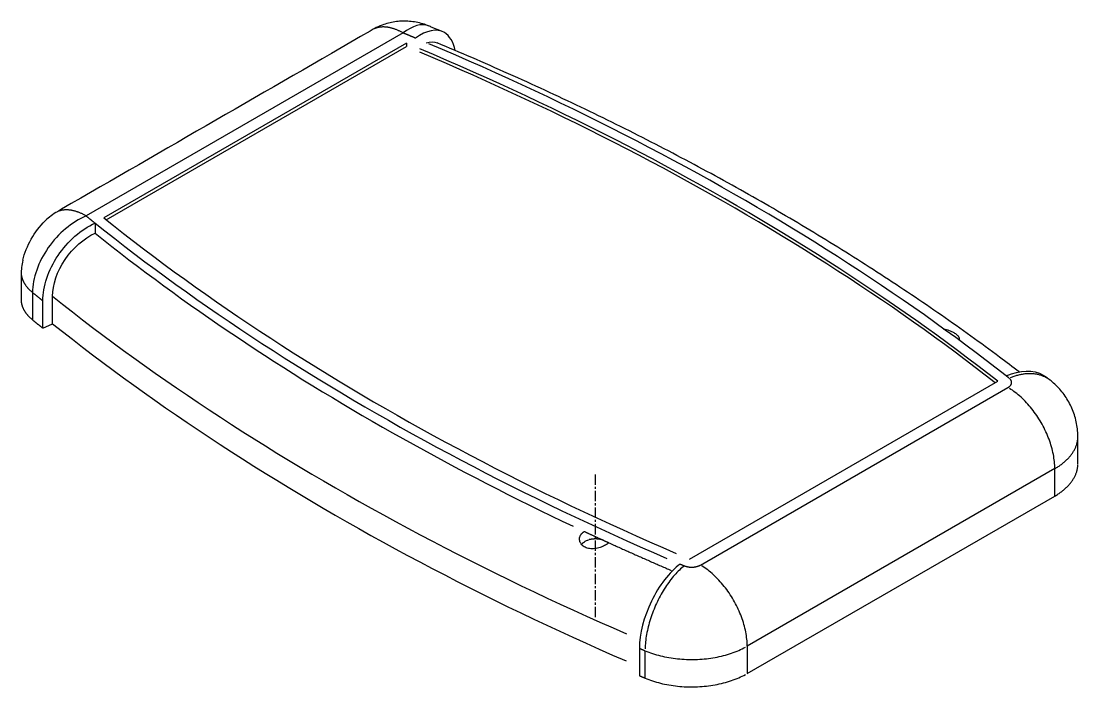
# Model space of a CAD drawing. Extents: x 129 to 859, y 362 to 693.
# Drawn here: x 731.8 to 859.4, y 446.6 to 527 of the extents above; entities that cross this region are included whole.
import ezdxf

# ---------------------------------------------------------------- set-up
doc = ezdxf.new("R2010")
doc.units = 0
doc.header["$MEASUREMENT"] = 0
doc.linetypes.add('CENTER', pattern=[2, 1.25, -0.25, 0.25, -0.25])
doc.layers.add('1', color=7, linetype='Continuous')
doc.layers.add('11', color=7, linetype='Continuous')

msp = doc.modelspace()

# ---------------------------------------------------------------- linework, layer by layer
at = {"layer": '1', "color": 43, "linetype": 'CENTER'}
msp.add_line((801.175, 454.988), (801.175, 472.226), dxfattribs=at)
at = {"layer": '11', "color": 252, "linetype": 'Continuous'}
for p, q in [((777.954, 525.545), (739.684, 503.45)), ((778.361, 524.31), (741.823, 503.215)), ((742.12, 502.978), (778.361, 523.902)), ((778.361, 524.31), (778.361, 523.902)), ((740.762, 502.584), (740.762, 501.359)), ((731.846, 495.82), (731.846, 493.085)), ((733.223, 494.195), (733.223, 490.888)), ((734.454, 489.899), (734.454, 493.206)), ((735.637, 490.432), (735.637, 493.739)), ((734.454, 489.899), (735.637, 490.432)), ((812.554, 461.994), (849.759, 483.474)), ((813.859, 461.278), (850.999, 482.72)), ((859.438, 473.494), (859.438, 476.801)), ((856.656, 472.922), (819.516, 451.48)), ((856.656, 469.616), (856.656, 472.922)), ((819.516, 448.173), (856.656, 469.616)), ((806.5, 451.224), (806.5, 447.917)), ((807.176, 447.63), (807.176, 450.937)), ((819.516, 451.48), (819.516, 448.173))]:
    msp.add_line(p, q, dxfattribs=at)
for points in [[(777.954, 525.545, 0), (777.878, 525.588, 0), (777.802, 525.63, 0), (777.727, 525.67, 0), (777.651, 525.71, 0), (777.576, 525.748, 0), (777.5, 525.784, 0), (777.425, 525.82, 0), (777.35, 525.854, 0), (777.275, 525.887, 0), (777.2, 525.918, 0), (777.125, 525.948, 0), (777.05, 525.977, 0), (776.976, 526.005, 0), (776.902, 526.031, 0), (776.827, 526.056, 0), (776.754, 526.079, 0), (776.68, 526.101, 0), (776.607, 526.122, 0), (776.534, 526.141, 0), (776.461, 526.159, 0), (776.388, 526.176, 0), (776.316, 526.191, 0), (776.245, 526.205, 0), (776.173, 526.218, 0), (776.102, 526.229, 0), (776.031, 526.238, 0), (775.961, 526.247, 0), (775.891, 526.254, 0), (775.822, 526.259, 0), (775.753, 526.264, 0), (775.684, 526.266, 0), (775.616, 526.268, 0), (775.548, 526.268, 0), (775.481, 526.266, 0), (775.414, 526.264, 0), (775.348, 526.259, 0), (775.282, 526.254, 0), (775.217, 526.247, 0), (775.153, 526.238, 0), (775.089, 526.229, 0), (775.025, 526.218, 0), (774.963, 526.205, 0), (774.901, 526.191, 0), (774.839, 526.176, 0), (774.778, 526.159, 0), (774.718, 526.141, 0), (774.658, 526.122, 0), (774.599, 526.101, 0), (774.541, 526.079, 0)], [(779.455, 524.923, 0), (779.425, 524.935, 0), (779.395, 524.948, 0), (779.365, 524.96, 0), (779.335, 524.973, 0), (779.305, 524.985, 0), (779.275, 524.998, 0), (779.245, 525.01, 0), (779.215, 525.023, 0), (779.185, 525.035, 0), (779.155, 525.048, 0), (779.125, 525.06, 0), (779.095, 525.072, 0), (779.065, 525.085, 0), (779.035, 525.097, 0), (779.005, 525.11, 0), (778.975, 525.122, 0), (778.945, 525.135, 0), (778.915, 525.147, 0), (778.885, 525.16, 0), (778.855, 525.172, 0), (778.825, 525.185, 0), (778.795, 525.197, 0), (778.765, 525.21, 0), (778.735, 525.222, 0), (778.705, 525.234, 0), (778.675, 525.247, 0), (778.645, 525.259, 0), (778.615, 525.272, 0), (778.585, 525.284, 0), (778.555, 525.297, 0), (778.525, 525.309, 0), (778.495, 525.322, 0), (778.465, 525.334, 0), (778.435, 525.346, 0), (778.405, 525.359, 0), (778.375, 525.371, 0), (778.345, 525.384, 0), (778.315, 525.396, 0), (778.285, 525.409, 0), (778.254, 525.421, 0), (778.224, 525.433, 0), (778.194, 525.446, 0), (778.164, 525.458, 0), (778.134, 525.471, 0), (778.104, 525.483, 0), (778.074, 525.495, 0), (778.044, 525.508, 0), (778.014, 525.52, 0), (777.984, 525.533, 0)], [(849.458, 483.301, 0), (848.261, 484.232, 0), (847.054, 485.158, 0), (845.836, 486.08, 0), (844.609, 486.998, 0), (843.372, 487.911, 0), (842.125, 488.82, 0), (840.869, 489.724, 0), (839.602, 490.624, 0), (838.327, 491.519, 0), (837.041, 492.41, 0), (835.746, 493.296, 0), (834.441, 494.177, 0), (833.127, 495.054, 0), (831.804, 495.926, 0), (830.471, 496.793, 0), (829.129, 497.656, 0), (827.778, 498.513, 0), (826.418, 499.366, 0), (825.048, 500.214, 0), (823.669, 501.057, 0), (822.282, 501.895, 0), (820.885, 502.728, 0), (819.48, 503.556, 0), (818.065, 504.379, 0), (816.642, 505.196, 0), (815.21, 506.009, 0), (813.769, 506.817, 0), (812.32, 507.619, 0), (810.862, 508.416, 0), (809.395, 509.208, 0), (807.92, 509.995, 0), (806.437, 510.776, 0), (804.945, 511.552, 0), (803.445, 512.323, 0), (801.936, 513.088, 0), (800.42, 513.848, 0), (798.895, 514.603, 0), (797.362, 515.352, 0), (795.822, 516.095, 0), (794.273, 516.833, 0), (792.716, 517.566, 0), (791.152, 518.292, 0), (789.58, 519.014, 0), (788, 519.729, 0), (786.412, 520.439, 0), (784.817, 521.143, 0), (783.214, 521.842, 0), (781.604, 522.534, 0), (779.986, 523.221, 0)], [(849.759, 483.474, 0), (848.558, 484.41, 0), (847.347, 485.343, 0), (846.126, 486.27, 0), (844.895, 487.194, 0), (843.654, 488.112, 0), (842.403, 489.027, 0), (841.142, 489.937, 0), (839.871, 490.842, 0), (838.591, 491.743, 0), (837.301, 492.639, 0), (836.001, 493.53, 0), (834.692, 494.417, 0), (833.373, 495.299, 0), (832.045, 496.176, 0), (830.707, 497.049, 0), (829.36, 497.916, 0), (828.004, 498.779, 0), (826.638, 499.637, 0), (825.263, 500.49, 0), (823.879, 501.338, 0), (822.485, 502.181, 0), (821.083, 503.019, 0), (819.671, 503.851, 0), (818.251, 504.679, 0), (816.822, 505.502, 0), (815.383, 506.319, 0), (813.937, 507.132, 0), (812.481, 507.939, 0), (811.016, 508.74, 0), (809.543, 509.537, 0), (808.062, 510.328, 0), (806.572, 511.114, 0), (805.073, 511.894, 0), (803.566, 512.669, 0), (802.051, 513.439, 0), (800.527, 514.203, 0), (798.995, 514.962, 0), (797.455, 515.715, 0), (795.907, 516.462, 0), (794.351, 517.204, 0), (792.787, 517.941, 0), (791.215, 518.671, 0), (789.635, 519.396, 0), (788.047, 520.116, 0), (786.452, 520.829, 0), (784.849, 521.537, 0), (783.238, 522.239, 0), (781.62, 522.936, 0), (779.994, 523.626, 0)], [(850.792, 484.124, 0), (849.591, 485.059, 0), (848.38, 485.99, 0), (847.158, 486.916, 0), (845.927, 487.838, 0), (844.686, 488.755, 0), (843.435, 489.668, 0), (842.175, 490.577, 0), (840.904, 491.481, 0), (839.624, 492.38, 0), (838.335, 493.275, 0), (837.035, 494.165, 0), (835.726, 495.051, 0), (834.408, 495.932, 0), (833.08, 496.808, 0), (831.743, 497.679, 0), (830.397, 498.546, 0), (829.041, 499.407, 0), (827.676, 500.264, 0), (826.302, 501.116, 0), (824.919, 501.963, 0), (823.526, 502.805, 0), (822.125, 503.642, 0), (820.715, 504.474, 0), (819.296, 505.301, 0), (817.867, 506.123, 0), (816.431, 506.939, 0), (814.985, 507.751, 0), (813.531, 508.557, 0), (812.068, 509.358, 0), (810.596, 510.154, 0), (809.116, 510.945, 0), (807.628, 511.73, 0), (806.131, 512.51, 0), (804.626, 513.284, 0), (803.112, 514.054, 0), (801.59, 514.817, 0), (800.06, 515.576, 0), (798.522, 516.328, 0), (796.976, 517.076, 0), (795.422, 517.817, 0), (793.86, 518.553, 0), (792.29, 519.284, 0), (790.713, 520.009, 0), (789.127, 520.728, 0), (787.534, 521.441, 0), (785.933, 522.149, 0), (784.325, 522.851, 0), (782.709, 523.548, 0), (781.086, 524.238, 0)], [(739.684, 503.45, 0), (739.609, 503.493, 0), (739.533, 503.535, 0), (739.457, 503.576, 0), (739.382, 503.615, 0), (739.306, 503.653, 0), (739.231, 503.69, 0), (739.156, 503.725, 0), (739.08, 503.759, 0), (739.005, 503.792, 0), (738.93, 503.823, 0), (738.855, 503.854, 0), (738.781, 503.882, 0), (738.706, 503.91, 0), (738.632, 503.936, 0), (738.558, 503.961, 0), (738.484, 503.984, 0), (738.411, 504.006, 0), (738.337, 504.027, 0), (738.264, 504.046, 0), (738.192, 504.064, 0), (738.119, 504.081, 0), (738.047, 504.096, 0), (737.975, 504.11, 0), (737.904, 504.123, 0), (737.833, 504.134, 0), (737.762, 504.144, 0), (737.692, 504.152, 0), (737.622, 504.159, 0), (737.552, 504.165, 0), (737.483, 504.169, 0), (737.415, 504.171, 0), (737.346, 504.173, 0), (737.279, 504.173, 0), (737.212, 504.171, 0), (737.145, 504.169, 0), (737.079, 504.164, 0), (737.013, 504.159, 0), (736.948, 504.152, 0), (736.883, 504.144, 0), (736.819, 504.134, 0), (736.756, 504.123, 0), (736.693, 504.11, 0), (736.631, 504.096, 0), (736.57, 504.081, 0), (736.509, 504.064, 0), (736.448, 504.046, 0), (736.389, 504.027, 0), (736.33, 504.006, 0), (736.272, 503.984, 0)], [(739.684, 503.45, 0), (739.706, 503.433, 0), (739.727, 503.415, 0), (739.749, 503.398, 0), (739.77, 503.381, 0), (739.792, 503.363, 0), (739.813, 503.346, 0), (739.835, 503.329, 0), (739.856, 503.311, 0), (739.878, 503.294, 0), (739.899, 503.277, 0), (739.921, 503.259, 0), (739.942, 503.242, 0), (739.964, 503.225, 0), (739.985, 503.207, 0), (740.007, 503.19, 0), (740.028, 503.173, 0), (740.05, 503.155, 0), (740.071, 503.138, 0), (740.093, 503.12, 0), (740.115, 503.103, 0), (740.136, 503.086, 0), (740.158, 503.068, 0), (740.179, 503.051, 0), (740.201, 503.034, 0), (740.222, 503.016, 0), (740.244, 502.999, 0), (740.265, 502.982, 0), (740.287, 502.964, 0), (740.309, 502.947, 0), (740.33, 502.93, 0), (740.352, 502.912, 0), (740.373, 502.895, 0), (740.395, 502.878, 0), (740.416, 502.861, 0), (740.438, 502.843, 0), (740.46, 502.826, 0), (740.481, 502.809, 0), (740.503, 502.791, 0), (740.524, 502.774, 0), (740.546, 502.757, 0), (740.568, 502.739, 0), (740.589, 502.722, 0), (740.611, 502.705, 0), (740.633, 502.687, 0), (740.654, 502.67, 0), (740.676, 502.653, 0), (740.697, 502.635, 0), (740.719, 502.618, 0), (740.741, 502.601, 0)], [(741.823, 503.215, 0), (743.008, 502.272, 0), (744.204, 501.334, 0), (745.41, 500.399, 0), (746.626, 499.469, 0), (747.852, 498.544, 0), (749.088, 497.623, 0), (750.334, 496.706, 0), (751.59, 495.794, 0), (752.855, 494.886, 0), (754.131, 493.983, 0), (755.416, 493.085, 0), (756.711, 492.191, 0), (758.015, 491.302, 0), (759.329, 490.417, 0), (760.653, 489.538, 0), (761.986, 488.663, 0), (763.328, 487.793, 0), (764.68, 486.928, 0), (766.041, 486.067, 0), (767.411, 485.212, 0), (768.791, 484.362, 0), (770.18, 483.516, 0), (771.578, 482.676, 0), (772.984, 481.84, 0), (774.4, 481.01, 0), (775.825, 480.185, 0), (777.259, 479.365, 0), (778.701, 478.55, 0), (780.153, 477.74, 0), (781.613, 476.936, 0), (783.081, 476.136, 0), (784.559, 475.342, 0), (786.044, 474.554, 0), (787.539, 473.771, 0), (789.042, 472.993, 0), (790.553, 472.221, 0), (792.072, 471.454, 0), (793.6, 470.692, 0), (795.136, 469.936, 0), (796.68, 469.186, 0), (798.232, 468.441, 0), (799.792, 467.702, 0), (801.36, 466.969, 0), (802.936, 466.241, 0), (804.52, 465.518, 0), (806.111, 464.802, 0), (807.71, 464.091, 0), (809.317, 463.386, 0), (810.932, 462.687, 0)], [(740.762, 502.584, 0), (741.948, 501.642, 0), (743.144, 500.705, 0), (744.35, 499.772, 0), (745.566, 498.843, 0), (746.792, 497.919, 0), (748.028, 496.999, 0), (749.274, 496.084, 0), (750.529, 495.173, 0), (751.794, 494.267, 0), (753.069, 493.365, 0), (754.354, 492.468, 0), (755.648, 491.575, 0), (756.952, 490.687, 0), (758.265, 489.804, 0), (759.588, 488.925, 0), (760.92, 488.051, 0), (762.262, 487.182, 0), (763.613, 486.318, 0), (764.973, 485.459, 0), (766.342, 484.604, 0), (767.721, 483.754, 0), (769.108, 482.91, 0), (770.505, 482.07, 0), (771.91, 481.236, 0), (773.325, 480.406, 0), (774.748, 479.582, 0), (776.181, 478.762, 0), (777.622, 477.948, 0), (779.071, 477.139, 0), (780.53, 476.335, 0), (781.997, 475.536, 0), (783.472, 474.743, 0), (784.956, 473.955, 0), (786.449, 473.172, 0), (787.95, 472.395, 0), (789.459, 471.623, 0), (790.976, 470.856, 0), (792.502, 470.095, 0), (794.036, 469.339, 0), (795.577, 468.589, 0), (797.127, 467.845, 0), (798.685, 467.106, 0), (800.251, 466.372, 0), (801.825, 465.644, 0), (803.406, 464.922, 0), (804.995, 464.206, 0), (806.592, 463.495, 0), (808.196, 462.79, 0), (809.808, 462.09, 0)], [(740.762, 501.359, 0), (741.775, 500.554, 0), (742.796, 499.752, 0), (743.823, 498.953, 0), (744.858, 498.158, 0), (745.901, 497.365, 0), (746.95, 496.576, 0), (748.007, 495.79, 0), (749.071, 495.007, 0), (750.142, 494.228, 0), (751.221, 493.452, 0), (752.306, 492.679, 0), (753.399, 491.909, 0), (754.498, 491.143, 0), (755.605, 490.38, 0), (756.718, 489.621, 0), (757.839, 488.865, 0), (758.966, 488.112, 0), (760.101, 487.363, 0), (761.242, 486.617, 0), (762.39, 485.875, 0), (763.545, 485.137, 0), (764.706, 484.401, 0), (765.874, 483.67, 0), (767.049, 482.942, 0), (768.231, 482.218, 0), (769.419, 481.497, 0), (770.614, 480.78, 0), (771.816, 480.067, 0), (773.024, 479.357, 0), (774.238, 478.651, 0), (775.459, 477.949, 0), (776.687, 477.25, 0), (777.92, 476.556, 0), (779.161, 475.865, 0), (780.407, 475.177, 0), (781.66, 474.494, 0), (782.919, 473.815, 0), (784.184, 473.139, 0), (785.456, 472.467, 0), (786.733, 471.799, 0), (788.017, 471.135, 0), (789.307, 470.476, 0), (790.602, 469.819, 0), (791.904, 469.167, 0), (793.212, 468.519, 0), (794.526, 467.875, 0), (795.845, 467.235, 0), (797.171, 466.599, 0), (798.502, 465.967, 0)], [(731.845, 496.406, 0), (731.851, 496.359, 0), (731.858, 496.311, 0), (731.866, 496.264, 0), (731.875, 496.217, 0), (731.885, 496.169, 0), (731.896, 496.122, 0), (731.907, 496.075, 0), (731.92, 496.028, 0), (731.933, 495.981, 0), (731.948, 495.934, 0), (731.963, 495.887, 0), (731.979, 495.841, 0), (731.996, 495.794, 0), (732.014, 495.748, 0), (732.033, 495.701, 0), (732.052, 495.655, 0), (732.073, 495.609, 0), (732.094, 495.563, 0), (732.117, 495.517, 0), (732.14, 495.472, 0), (732.164, 495.426, 0), (732.189, 495.381, 0), (732.215, 495.335, 0), (732.241, 495.29, 0), (732.269, 495.245, 0), (732.297, 495.201, 0), (732.326, 495.156, 0), (732.356, 495.112, 0), (732.387, 495.068, 0), (732.419, 495.024, 0), (732.451, 494.98, 0), (732.485, 494.936, 0), (732.519, 494.893, 0), (732.554, 494.85, 0), (732.59, 494.807, 0), (732.627, 494.765, 0), (732.664, 494.722, 0), (732.702, 494.68, 0), (732.741, 494.638, 0), (732.781, 494.596, 0), (732.822, 494.555, 0), (732.863, 494.514, 0), (732.906, 494.473, 0), (732.949, 494.432, 0), (732.993, 494.392, 0), (733.037, 494.352, 0), (733.082, 494.312, 0), (733.128, 494.273, 0), (733.175, 494.233, 0)], [(733.223, 494.195, 0), (733.247, 494.175, 0), (733.272, 494.155, 0), (733.296, 494.135, 0), (733.321, 494.115, 0), (733.345, 494.095, 0), (733.37, 494.076, 0), (733.395, 494.056, 0), (733.419, 494.036, 0), (733.444, 494.016, 0), (733.468, 493.996, 0), (733.493, 493.977, 0), (733.517, 493.957, 0), (733.542, 493.937, 0), (733.567, 493.917, 0), (733.591, 493.897, 0), (733.616, 493.878, 0), (733.64, 493.858, 0), (733.665, 493.838, 0), (733.69, 493.818, 0), (733.714, 493.798, 0), (733.739, 493.779, 0), (733.763, 493.759, 0), (733.788, 493.739, 0), (733.813, 493.719, 0), (733.837, 493.7, 0), (733.862, 493.68, 0), (733.887, 493.66, 0), (733.911, 493.64, 0), (733.936, 493.62, 0), (733.96, 493.601, 0), (733.985, 493.581, 0), (734.01, 493.561, 0), (734.034, 493.541, 0), (734.059, 493.522, 0), (734.084, 493.502, 0), (734.108, 493.482, 0), (734.133, 493.462, 0), (734.158, 493.443, 0), (734.182, 493.423, 0), (734.207, 493.403, 0), (734.232, 493.383, 0), (734.257, 493.364, 0), (734.281, 493.344, 0), (734.306, 493.324, 0), (734.331, 493.304, 0), (734.355, 493.285, 0), (734.38, 493.265, 0), (734.405, 493.245, 0), (734.43, 493.225, 0)], [(731.846, 493.085, 0), (731.853, 493.038, 0), (731.86, 492.991, 0), (731.869, 492.944, 0), (731.878, 492.897, 0), (731.888, 492.85, 0), (731.899, 492.803, 0), (731.911, 492.756, 0), (731.923, 492.709, 0), (731.937, 492.663, 0), (731.951, 492.616, 0), (731.967, 492.569, 0), (731.983, 492.523, 0), (732, 492.477, 0), (732.018, 492.431, 0), (732.037, 492.385, 0), (732.057, 492.339, 0), (732.077, 492.293, 0), (732.099, 492.247, 0), (732.121, 492.202, 0), (732.144, 492.156, 0), (732.168, 492.111, 0), (732.193, 492.066, 0), (732.219, 492.021, 0), (732.246, 491.976, 0), (732.273, 491.932, 0), (732.301, 491.887, 0), (732.33, 491.843, 0), (732.36, 491.799, 0), (732.391, 491.755, 0), (732.423, 491.712, 0), (732.455, 491.668, 0), (732.489, 491.625, 0), (732.523, 491.582, 0), (732.558, 491.539, 0), (732.593, 491.496, 0), (732.63, 491.454, 0), (732.667, 491.412, 0), (732.705, 491.37, 0), (732.744, 491.328, 0), (732.784, 491.287, 0), (732.824, 491.246, 0), (732.866, 491.205, 0), (732.908, 491.164, 0), (732.95, 491.124, 0), (732.994, 491.084, 0), (733.038, 491.044, 0), (733.083, 491.005, 0), (733.129, 490.965, 0), (733.176, 490.926, 0)], [(735.637, 493.739, 0), (736.83, 492.793, 0), (738.034, 491.852, 0), (739.247, 490.914, 0), (740.47, 489.981, 0), (741.703, 489.052, 0), (742.946, 488.128, 0), (744.198, 487.208, 0), (745.46, 486.292, 0), (746.732, 485.381, 0), (748.014, 484.474, 0), (749.305, 483.572, 0), (750.605, 482.674, 0), (751.915, 481.781, 0), (753.235, 480.893, 0), (754.564, 480.009, 0), (755.902, 479.13, 0), (757.25, 478.256, 0), (758.606, 477.387, 0), (759.972, 476.522, 0), (761.347, 475.662, 0), (762.731, 474.808, 0), (764.124, 473.957, 0), (765.526, 473.112, 0), (766.937, 472.272, 0), (768.357, 471.437, 0), (769.786, 470.607, 0), (771.223, 469.782, 0), (772.67, 468.962, 0), (774.124, 468.147, 0), (775.588, 467.337, 0), (777.06, 466.533, 0), (778.54, 465.734, 0), (780.029, 464.94, 0), (781.526, 464.151, 0), (783.032, 463.367, 0), (784.546, 462.589, 0), (786.068, 461.816, 0), (787.598, 461.049, 0), (789.136, 460.287, 0), (790.683, 459.53, 0), (792.237, 458.779, 0), (793.799, 458.033, 0), (795.369, 457.293, 0), (796.947, 456.559, 0), (798.533, 455.83, 0), (800.126, 455.106, 0), (801.727, 454.389, 0), (803.336, 453.677, 0), (804.952, 452.97, 0)], [(733.223, 490.888, 0), (733.247, 490.868, 0), (733.272, 490.848, 0), (733.296, 490.828, 0), (733.321, 490.808, 0), (733.345, 490.789, 0), (733.37, 490.769, 0), (733.395, 490.749, 0), (733.419, 490.729, 0), (733.444, 490.709, 0), (733.468, 490.69, 0), (733.493, 490.67, 0), (733.517, 490.65, 0), (733.542, 490.63, 0), (733.567, 490.61, 0), (733.591, 490.591, 0), (733.616, 490.571, 0), (733.64, 490.551, 0), (733.665, 490.531, 0), (733.69, 490.511, 0), (733.714, 490.492, 0), (733.739, 490.472, 0), (733.763, 490.452, 0), (733.788, 490.432, 0), (733.813, 490.413, 0), (733.837, 490.393, 0), (733.862, 490.373, 0), (733.887, 490.353, 0), (733.911, 490.333, 0), (733.936, 490.314, 0), (733.96, 490.294, 0), (733.985, 490.274, 0), (734.01, 490.254, 0), (734.034, 490.235, 0), (734.059, 490.215, 0), (734.084, 490.195, 0), (734.108, 490.175, 0), (734.133, 490.156, 0), (734.158, 490.136, 0), (734.182, 490.116, 0), (734.207, 490.096, 0), (734.232, 490.077, 0), (734.257, 490.057, 0), (734.281, 490.037, 0), (734.306, 490.017, 0), (734.331, 489.998, 0), (734.355, 489.978, 0), (734.38, 489.958, 0), (734.405, 489.938, 0), (734.43, 489.919, 0)], [(735.637, 490.432, 0), (736.829, 489.487, 0), (738.031, 488.547, 0), (739.243, 487.61, 0), (740.465, 486.678, 0), (741.697, 485.75, 0), (742.939, 484.826, 0), (744.19, 483.907, 0), (745.451, 482.992, 0), (746.721, 482.082, 0), (748.002, 481.176, 0), (749.291, 480.274, 0), (750.591, 479.378, 0), (751.899, 478.485, 0), (753.218, 477.598, 0), (754.545, 476.715, 0), (755.882, 475.837, 0), (757.228, 474.963, 0), (758.583, 474.095, 0), (759.948, 473.231, 0), (761.321, 472.372, 0), (762.704, 471.517, 0), (764.096, 470.668, 0), (765.496, 469.824, 0), (766.906, 468.984, 0), (768.324, 468.15, 0), (769.751, 467.32, 0), (771.187, 466.496, 0), (772.632, 465.677, 0), (774.085, 464.862, 0), (775.547, 464.053, 0), (777.017, 463.249, 0), (778.496, 462.451, 0), (779.983, 461.657, 0), (781.479, 460.869, 0), (782.983, 460.086, 0), (784.495, 459.308, 0), (786.015, 458.536, 0), (787.544, 457.769, 0), (789.08, 457.007, 0), (790.625, 456.251, 0), (792.177, 455.501, 0), (793.738, 454.756, 0), (795.306, 454.016, 0), (796.882, 453.282, 0), (798.466, 452.553, 0), (800.058, 451.83, 0), (801.657, 451.113, 0), (803.263, 450.401, 0), (804.878, 449.696, 0)], [(851.147, 483.845, 0), (851.14, 483.851, 0), (851.133, 483.856, 0), (851.126, 483.862, 0), (851.119, 483.868, 0), (851.112, 483.873, 0), (851.105, 483.879, 0), (851.098, 483.884, 0), (851.091, 483.89, 0), (851.084, 483.896, 0), (851.076, 483.901, 0), (851.069, 483.907, 0), (851.062, 483.912, 0), (851.055, 483.918, 0), (851.048, 483.923, 0), (851.041, 483.929, 0), (851.034, 483.935, 0), (851.027, 483.94, 0), (851.02, 483.946, 0), (851.013, 483.951, 0), (851.005, 483.957, 0), (850.998, 483.962, 0), (850.991, 483.968, 0), (850.984, 483.974, 0), (850.977, 483.979, 0), (850.97, 483.985, 0), (850.963, 483.99, 0), (850.956, 483.996, 0), (850.949, 484.001, 0), (850.941, 484.007, 0), (850.934, 484.013, 0), (850.927, 484.018, 0), (850.92, 484.024, 0), (850.913, 484.029, 0), (850.906, 484.035, 0), (850.899, 484.041, 0), (850.892, 484.046, 0), (850.885, 484.052, 0), (850.878, 484.057, 0), (850.87, 484.063, 0), (850.863, 484.068, 0), (850.856, 484.074, 0), (850.849, 484.08, 0), (850.842, 484.085, 0), (850.835, 484.091, 0), (850.828, 484.096, 0), (850.821, 484.102, 0), (850.814, 484.107, 0), (850.806, 484.113, 0), (850.799, 484.119, 0)], [(850.999, 482.72, 0), (851.029, 482.738, 0), (851.057, 482.756, 0), (851.085, 482.775, 0), (851.112, 482.794, 0), (851.138, 482.813, 0), (851.163, 482.833, 0), (851.187, 482.853, 0), (851.21, 482.874, 0), (851.232, 482.895, 0), (851.253, 482.916, 0), (851.273, 482.938, 0), (851.292, 482.96, 0), (851.31, 482.982, 0), (851.327, 483.005, 0), (851.342, 483.028, 0), (851.357, 483.051, 0), (851.37, 483.074, 0), (851.382, 483.098, 0), (851.393, 483.122, 0), (851.403, 483.146, 0), (851.411, 483.17, 0), (851.419, 483.194, 0), (851.425, 483.218, 0), (851.43, 483.243, 0), (851.434, 483.267, 0), (851.437, 483.292, 0), (851.438, 483.316, 0), (851.438, 483.341, 0), (851.437, 483.365, 0), (851.435, 483.39, 0), (851.432, 483.414, 0), (851.427, 483.439, 0), (851.421, 483.463, 0), (851.414, 483.487, 0), (851.406, 483.511, 0), (851.397, 483.535, 0), (851.386, 483.559, 0), (851.374, 483.583, 0), (851.362, 483.606, 0), (851.348, 483.629, 0), (851.332, 483.652, 0), (851.316, 483.675, 0), (851.299, 483.697, 0), (851.28, 483.72, 0), (851.261, 483.741, 0), (851.24, 483.763, 0), (851.219, 483.784, 0), (851.196, 483.805, 0), (851.172, 483.825, 0)], [(856.094, 483.601, 0), (856.021, 483.657, 0), (855.946, 483.711, 0), (855.87, 483.763, 0), (855.793, 483.813, 0), (855.714, 483.861, 0), (855.633, 483.907, 0), (855.552, 483.951, 0), (855.469, 483.993, 0), (855.384, 484.033, 0), (855.299, 484.071, 0), (855.212, 484.107, 0), (855.124, 484.141, 0), (855.034, 484.173, 0), (854.944, 484.203, 0), (854.852, 484.23, 0), (854.759, 484.256, 0), (854.665, 484.279, 0), (854.57, 484.3, 0), (854.474, 484.319, 0), (854.377, 484.336, 0), (854.279, 484.351, 0), (854.18, 484.363, 0), (854.08, 484.374, 0), (853.979, 484.382, 0), (853.877, 484.388, 0), (853.775, 484.392, 0), (853.671, 484.394, 0), (853.567, 484.394, 0), (853.462, 484.391, 0), (853.357, 484.386, 0), (853.251, 484.38, 0), (853.144, 484.371, 0), (853.036, 484.359, 0), (852.928, 484.346, 0), (852.819, 484.331, 0), (852.71, 484.313, 0), (852.601, 484.293, 0), (852.491, 484.271, 0), (852.38, 484.247, 0), (852.269, 484.221, 0), (852.158, 484.193, 0), (852.047, 484.163, 0), (851.935, 484.13, 0), (851.823, 484.096, 0), (851.71, 484.059, 0), (851.598, 484.02, 0), (851.486, 483.98, 0), (851.373, 483.937, 0), (851.26, 483.892, 0)], [(856.656, 472.922, 0), (856.653, 473.129, 0), (856.645, 473.339, 0), (856.631, 473.552, 0), (856.611, 473.767, 0), (856.586, 473.985, 0), (856.556, 474.204, 0), (856.52, 474.426, 0), (856.478, 474.65, 0), (856.431, 474.875, 0), (856.379, 475.101, 0), (856.321, 475.328, 0), (856.259, 475.556, 0), (856.191, 475.785, 0), (856.117, 476.014, 0), (856.039, 476.244, 0), (855.956, 476.473, 0), (855.868, 476.702, 0), (855.775, 476.931, 0), (855.678, 477.159, 0), (855.575, 477.386, 0), (855.469, 477.611, 0), (855.358, 477.836, 0), (855.242, 478.058, 0), (855.123, 478.279, 0), (854.999, 478.498, 0), (854.871, 478.714, 0), (854.74, 478.928, 0), (854.605, 479.14, 0), (854.466, 479.348, 0), (854.324, 479.553, 0), (854.179, 479.755, 0), (854.03, 479.954, 0), (853.879, 480.148, 0), (853.724, 480.339, 0), (853.567, 480.526, 0), (853.408, 480.708, 0), (853.246, 480.886, 0), (853.081, 481.059, 0), (852.915, 481.228, 0), (852.747, 481.391, 0), (852.577, 481.55, 0), (852.406, 481.703, 0), (852.233, 481.851, 0), (852.059, 481.993, 0), (851.884, 482.129, 0), (851.708, 482.26, 0), (851.531, 482.384, 0), (851.354, 482.502, 0), (851.177, 482.615, 0)], [(856.656, 472.922, 0), (856.76, 472.984, 0), (856.863, 473.046, 0), (856.965, 473.109, 0), (857.064, 473.174, 0), (857.162, 473.239, 0), (857.258, 473.305, 0), (857.352, 473.371, 0), (857.445, 473.439, 0), (857.535, 473.508, 0), (857.624, 473.577, 0), (857.711, 473.647, 0), (857.795, 473.718, 0), (857.878, 473.789, 0), (857.959, 473.862, 0), (858.038, 473.935, 0), (858.115, 474.009, 0), (858.19, 474.083, 0), (858.263, 474.158, 0), (858.334, 474.234, 0), (858.403, 474.31, 0), (858.469, 474.388, 0), (858.534, 474.465, 0), (858.596, 474.543, 0), (858.657, 474.622, 0), (858.715, 474.702, 0), (858.771, 474.781, 0), (858.825, 474.862, 0), (858.876, 474.943, 0), (858.926, 475.024, 0), (858.973, 475.105, 0), (859.018, 475.188, 0), (859.061, 475.27, 0), (859.101, 475.353, 0), (859.14, 475.436, 0), (859.176, 475.52, 0), (859.209, 475.604, 0), (859.241, 475.688, 0), (859.27, 475.773, 0), (859.297, 475.857, 0), (859.321, 475.942, 0), (859.343, 476.027, 0), (859.363, 476.113, 0), (859.381, 476.198, 0), (859.396, 476.284, 0), (859.409, 476.37, 0), (859.419, 476.456, 0), (859.428, 476.542, 0), (859.434, 476.628, 0), (859.437, 476.714, 0)], [(856.656, 469.616, 0), (856.76, 469.677, 0), (856.863, 469.739, 0), (856.965, 469.803, 0), (857.064, 469.867, 0), (857.162, 469.932, 0), (857.258, 469.998, 0), (857.352, 470.065, 0), (857.445, 470.132, 0), (857.535, 470.201, 0), (857.624, 470.27, 0), (857.711, 470.34, 0), (857.796, 470.411, 0), (857.878, 470.483, 0), (857.959, 470.555, 0), (858.038, 470.628, 0), (858.115, 470.702, 0), (858.19, 470.776, 0), (858.263, 470.852, 0), (858.334, 470.927, 0), (858.403, 471.004, 0), (858.47, 471.081, 0), (858.534, 471.159, 0), (858.597, 471.237, 0), (858.657, 471.316, 0), (858.715, 471.395, 0), (858.771, 471.475, 0), (858.825, 471.555, 0), (858.877, 471.636, 0), (858.926, 471.717, 0), (858.973, 471.799, 0), (859.018, 471.881, 0), (859.061, 471.964, 0), (859.102, 472.047, 0), (859.14, 472.13, 0), (859.176, 472.214, 0), (859.209, 472.298, 0), (859.241, 472.382, 0), (859.27, 472.466, 0), (859.297, 472.551, 0), (859.321, 472.636, 0), (859.343, 472.721, 0), (859.363, 472.807, 0), (859.381, 472.892, 0), (859.396, 472.978, 0), (859.409, 473.064, 0), (859.42, 473.15, 0), (859.428, 473.236, 0), (859.434, 473.322, 0), (859.437, 473.408, 0)], [(799.839, 465.34, 0), (799.898, 465.312, 0), (799.957, 465.285, 0), (800.015, 465.257, 0), (800.074, 465.23, 0), (800.133, 465.202, 0), (800.192, 465.175, 0), (800.251, 465.148, 0), (800.31, 465.12, 0), (800.369, 465.093, 0), (800.428, 465.065, 0), (800.486, 465.038, 0), (800.545, 465.011, 0), (800.604, 464.983, 0), (800.663, 464.956, 0), (800.722, 464.929, 0), (800.781, 464.901, 0), (800.84, 464.874, 0), (800.899, 464.847, 0), (800.958, 464.819, 0), (801.017, 464.792, 0), (801.076, 464.765, 0), (801.135, 464.737, 0), (801.194, 464.71, 0), (801.253, 464.683, 0), (801.312, 464.655, 0), (801.372, 464.628, 0), (801.431, 464.601, 0), (801.49, 464.574, 0), (801.549, 464.546, 0), (801.608, 464.519, 0), (801.667, 464.492, 0), (801.726, 464.465, 0), (801.785, 464.438, 0), (801.845, 464.41, 0), (801.904, 464.383, 0), (801.963, 464.356, 0), (802.022, 464.329, 0), (802.081, 464.302, 0), (802.141, 464.275, 0), (802.2, 464.247, 0), (802.259, 464.22, 0), (802.318, 464.193, 0), (802.378, 464.166, 0), (802.437, 464.139, 0), (802.496, 464.112, 0), (802.556, 464.085, 0), (802.615, 464.058, 0), (802.674, 464.031, 0), (802.734, 464.003, 0)], [(802.104, 464.291, 0), (802.072, 464.301, 0), (802.04, 464.311, 0), (802.007, 464.321, 0), (801.974, 464.33, 0), (801.941, 464.338, 0), (801.907, 464.347, 0), (801.873, 464.354, 0), (801.839, 464.362, 0), (801.805, 464.369, 0), (801.77, 464.376, 0), (801.736, 464.382, 0), (801.701, 464.388, 0), (801.665, 464.394, 0), (801.63, 464.399, 0), (801.595, 464.404, 0), (801.559, 464.408, 0), (801.523, 464.413, 0), (801.487, 464.416, 0), (801.451, 464.419, 0), (801.415, 464.422, 0), (801.379, 464.425, 0), (801.342, 464.427, 0), (801.306, 464.428, 0), (801.27, 464.43, 0), (801.233, 464.43, 0), (801.197, 464.431, 0), (801.16, 464.431, 0), (801.124, 464.431, 0), (801.087, 464.43, 0), (801.051, 464.429, 0), (801.014, 464.427, 0), (800.978, 464.425, 0), (800.942, 464.423, 0), (800.906, 464.42, 0), (800.869, 464.417, 0), (800.834, 464.413, 0), (800.798, 464.409, 0), (800.762, 464.405, 0), (800.726, 464.4, 0), (800.691, 464.395, 0), (800.656, 464.389, 0), (800.621, 464.383, 0), (800.586, 464.377, 0), (800.551, 464.37, 0), (800.517, 464.363, 0), (800.483, 464.356, 0), (800.449, 464.348, 0), (800.415, 464.34, 0), (800.382, 464.331, 0)], [(802.761, 463.94, 0), (802.758, 463.943, 0), (802.754, 463.946, 0), (802.751, 463.949, 0), (802.748, 463.951, 0), (802.745, 463.954, 0), (802.741, 463.957, 0), (802.738, 463.96, 0), (802.735, 463.963, 0), (802.731, 463.965, 0), (802.728, 463.968, 0), (802.725, 463.971, 0), (802.721, 463.974, 0), (802.718, 463.976, 0), (802.714, 463.979, 0), (802.711, 463.982, 0), (802.707, 463.984, 0), (802.704, 463.987, 0), (802.7, 463.99, 0), (802.697, 463.992, 0), (802.693, 463.995, 0), (802.69, 463.998, 0), (802.686, 464.001, 0), (802.683, 464.003, 0), (802.679, 464.006, 0), (802.676, 464.008, 0), (802.672, 464.011, 0), (802.669, 464.014, 0), (802.665, 464.016, 0), (802.661, 464.019, 0), (802.658, 464.022, 0), (802.654, 464.024, 0), (802.65, 464.027, 0), (802.647, 464.029, 0), (802.643, 464.032, 0), (802.639, 464.035, 0), (802.635, 464.037, 0), (802.632, 464.04, 0), (802.628, 464.042, 0), (802.624, 464.045, 0), (802.62, 464.048, 0), (802.617, 464.05, 0), (802.613, 464.053, 0), (802.609, 464.055, 0), (802.605, 464.058, 0), (802.601, 464.06, 0), (802.597, 464.063, 0), (802.593, 464.065, 0), (802.59, 464.068, 0), (802.586, 464.07, 0)], [(802.793, 463.976, 0), (802.945, 463.907, 0), (803.097, 463.838, 0), (803.25, 463.768, 0), (803.402, 463.699, 0), (803.554, 463.63, 0), (803.707, 463.561, 0), (803.859, 463.492, 0), (804.012, 463.423, 0), (804.165, 463.354, 0), (804.318, 463.285, 0), (804.471, 463.216, 0), (804.623, 463.148, 0), (804.776, 463.079, 0), (804.93, 463.01, 0), (805.083, 462.942, 0), (805.236, 462.873, 0), (805.389, 462.805, 0), (805.543, 462.736, 0), (805.696, 462.668, 0), (805.85, 462.599, 0), (806.003, 462.531, 0), (806.157, 462.463, 0), (806.31, 462.395, 0), (806.464, 462.327, 0), (806.618, 462.259, 0), (806.772, 462.19, 0), (806.926, 462.123, 0), (807.08, 462.055, 0), (807.234, 461.987, 0), (807.388, 461.919, 0), (807.543, 461.851, 0), (807.697, 461.783, 0), (807.852, 461.716, 0), (808.006, 461.648, 0), (808.161, 461.581, 0), (808.315, 461.513, 0), (808.47, 461.446, 0), (808.625, 461.378, 0), (808.78, 461.311, 0), (808.934, 461.244, 0), (809.089, 461.176, 0), (809.244, 461.109, 0), (809.4, 461.042, 0), (809.555, 460.975, 0), (809.71, 460.908, 0), (809.865, 460.841, 0), (810.021, 460.774, 0), (810.176, 460.707, 0), (810.332, 460.641, 0)], [(811.91, 461.192, 0), (811.762, 461.072, 0), (811.613, 460.945, 0), (811.465, 460.812, 0), (811.317, 460.674, 0), (811.17, 460.529, 0), (811.023, 460.378, 0), (810.878, 460.222, 0), (810.733, 460.061, 0), (810.59, 459.894, 0), (810.448, 459.722, 0), (810.307, 459.545, 0), (810.168, 459.363, 0), (810.03, 459.176, 0), (809.895, 458.985, 0), (809.761, 458.79, 0), (809.63, 458.59, 0), (809.501, 458.387, 0), (809.374, 458.18, 0), (809.249, 457.97, 0), (809.128, 457.756, 0), (809.009, 457.539, 0), (808.893, 457.32, 0), (808.78, 457.097, 0), (808.67, 456.873, 0), (808.563, 456.646, 0), (808.459, 456.417, 0), (808.359, 456.187, 0), (808.263, 455.955, 0), (808.17, 455.721, 0), (808.08, 455.487, 0), (807.995, 455.252, 0), (807.913, 455.016, 0), (807.835, 454.78, 0), (807.762, 454.544, 0), (807.692, 454.308, 0), (807.627, 454.072, 0), (807.566, 453.837, 0), (807.509, 453.603, 0), (807.456, 453.369, 0), (807.408, 453.137, 0), (807.364, 452.907, 0), (807.325, 452.678, 0), (807.29, 452.451, 0), (807.26, 452.227, 0), (807.234, 452.004, 0), (807.213, 451.785, 0), (807.197, 451.568, 0), (807.186, 451.354, 0), (807.179, 451.144, 0)], [(811.428, 461.397, 0), (811.437, 461.393, 0), (811.447, 461.389, 0), (811.457, 461.385, 0), (811.466, 461.381, 0), (811.476, 461.376, 0), (811.485, 461.372, 0), (811.495, 461.368, 0), (811.505, 461.364, 0), (811.514, 461.36, 0), (811.524, 461.356, 0), (811.534, 461.352, 0), (811.543, 461.348, 0), (811.553, 461.344, 0), (811.563, 461.339, 0), (811.572, 461.335, 0), (811.582, 461.331, 0), (811.592, 461.327, 0), (811.601, 461.323, 0), (811.611, 461.319, 0), (811.621, 461.315, 0), (811.63, 461.311, 0), (811.64, 461.307, 0), (811.65, 461.303, 0), (811.659, 461.298, 0), (811.669, 461.294, 0), (811.679, 461.29, 0), (811.688, 461.286, 0), (811.698, 461.282, 0), (811.708, 461.278, 0), (811.717, 461.274, 0), (811.727, 461.27, 0), (811.737, 461.266, 0), (811.746, 461.262, 0), (811.756, 461.257, 0), (811.766, 461.253, 0), (811.775, 461.249, 0), (811.785, 461.245, 0), (811.795, 461.241, 0), (811.804, 461.237, 0), (811.814, 461.233, 0), (811.824, 461.229, 0), (811.833, 461.225, 0), (811.843, 461.221, 0), (811.852, 461.216, 0), (811.862, 461.212, 0), (811.872, 461.208, 0), (811.881, 461.204, 0), (811.891, 461.2, 0), (811.901, 461.196, 0)], [(811.91, 461.192, 0), (811.945, 461.178, 0), (811.98, 461.164, 0), (812.016, 461.151, 0), (812.053, 461.138, 0), (812.09, 461.126, 0), (812.128, 461.115, 0), (812.167, 461.104, 0), (812.205, 461.094, 0), (812.245, 461.085, 0), (812.284, 461.076, 0), (812.325, 461.068, 0), (812.365, 461.061, 0), (812.406, 461.054, 0), (812.447, 461.048, 0), (812.489, 461.043, 0), (812.531, 461.038, 0), (812.573, 461.034, 0), (812.615, 461.03, 0), (812.657, 461.028, 0), (812.7, 461.026, 0), (812.742, 461.025, 0), (812.785, 461.024, 0), (812.827, 461.024, 0), (812.87, 461.025, 0), (812.912, 461.026, 0), (812.955, 461.029, 0), (812.997, 461.032, 0), (813.039, 461.035, 0), (813.081, 461.039, 0), (813.122, 461.044, 0), (813.164, 461.05, 0), (813.205, 461.056, 0), (813.246, 461.063, 0), (813.286, 461.071, 0), (813.326, 461.079, 0), (813.366, 461.088, 0), (813.405, 461.098, 0), (813.444, 461.108, 0), (813.482, 461.119, 0), (813.519, 461.131, 0), (813.557, 461.143, 0), (813.593, 461.155, 0), (813.629, 461.169, 0), (813.664, 461.183, 0), (813.698, 461.197, 0), (813.732, 461.212, 0), (813.765, 461.228, 0), (813.797, 461.244, 0), (813.828, 461.26, 0)], [(819.516, 451.48, 0), (819.513, 451.686, 0), (819.505, 451.896, 0), (819.491, 452.109, 0), (819.471, 452.324, 0), (819.446, 452.542, 0), (819.415, 452.761, 0), (819.379, 452.983, 0), (819.338, 453.207, 0), (819.291, 453.432, 0), (819.239, 453.658, 0), (819.181, 453.885, 0), (819.118, 454.114, 0), (819.05, 454.342, 0), (818.977, 454.572, 0), (818.899, 454.801, 0), (818.816, 455.03, 0), (818.728, 455.259, 0), (818.635, 455.488, 0), (818.538, 455.716, 0), (818.435, 455.943, 0), (818.329, 456.168, 0), (818.218, 456.393, 0), (818.102, 456.615, 0), (817.982, 456.836, 0), (817.859, 457.055, 0), (817.731, 457.271, 0), (817.6, 457.485, 0), (817.465, 457.697, 0), (817.326, 457.905, 0), (817.184, 458.11, 0), (817.038, 458.312, 0), (816.89, 458.511, 0), (816.738, 458.705, 0), (816.584, 458.896, 0), (816.427, 459.083, 0), (816.267, 459.265, 0), (816.105, 459.443, 0), (815.941, 459.617, 0), (815.775, 459.785, 0), (815.607, 459.949, 0), (815.437, 460.107, 0), (815.266, 460.26, 0), (815.093, 460.408, 0), (814.919, 460.55, 0), (814.744, 460.686, 0), (814.568, 460.817, 0), (814.391, 460.941, 0), (814.214, 461.06, 0), (814.037, 461.172, 0)], [(806.5, 451.224, 0), (806.513, 451.218, 0), (806.527, 451.213, 0), (806.54, 451.207, 0), (806.554, 451.201, 0), (806.567, 451.195, 0), (806.581, 451.19, 0), (806.594, 451.184, 0), (806.608, 451.178, 0), (806.621, 451.172, 0), (806.635, 451.167, 0), (806.649, 451.161, 0), (806.662, 451.155, 0), (806.676, 451.149, 0), (806.689, 451.144, 0), (806.703, 451.138, 0), (806.716, 451.132, 0), (806.73, 451.126, 0), (806.743, 451.121, 0), (806.757, 451.115, 0), (806.77, 451.109, 0), (806.784, 451.103, 0), (806.797, 451.098, 0), (806.811, 451.092, 0), (806.824, 451.086, 0), (806.838, 451.08, 0), (806.851, 451.075, 0), (806.865, 451.069, 0), (806.878, 451.063, 0), (806.892, 451.057, 0), (806.905, 451.052, 0), (806.919, 451.046, 0), (806.933, 451.04, 0), (806.946, 451.034, 0), (806.96, 451.029, 0), (806.973, 451.023, 0), (806.987, 451.017, 0), (807, 451.011, 0), (807.014, 451.006, 0), (807.027, 451, 0), (807.041, 450.994, 0), (807.054, 450.988, 0), (807.068, 450.983, 0), (807.081, 450.977, 0), (807.095, 450.971, 0), (807.108, 450.965, 0), (807.122, 450.96, 0), (807.136, 450.954, 0), (807.149, 450.948, 0), (807.163, 450.942, 0)], [(807.176, 450.937, 0), (807.396, 450.846, 0), (807.62, 450.76, 0), (807.848, 450.677, 0), (808.08, 450.598, 0), (808.315, 450.522, 0), (808.555, 450.451, 0), (808.798, 450.383, 0), (809.044, 450.32, 0), (809.293, 450.26, 0), (809.545, 450.205, 0), (809.799, 450.154, 0), (810.056, 450.107, 0), (810.315, 450.064, 0), (810.576, 450.025, 0), (810.839, 449.991, 0), (811.104, 449.961, 0), (811.37, 449.935, 0), (811.637, 449.914, 0), (811.905, 449.897, 0), (812.173, 449.885, 0), (812.443, 449.877, 0), (812.712, 449.873, 0), (812.982, 449.874, 0), (813.251, 449.879, 0), (813.52, 449.889, 0), (813.788, 449.903, 0), (814.056, 449.921, 0), (814.323, 449.944, 0), (814.588, 449.971, 0), (814.852, 450.003, 0), (815.114, 450.039, 0), (815.375, 450.079, 0), (815.633, 450.123, 0), (815.889, 450.172, 0), (816.143, 450.224, 0), (816.394, 450.281, 0), (816.642, 450.342, 0), (816.887, 450.407, 0), (817.128, 450.476, 0), (817.367, 450.549, 0), (817.601, 450.626, 0), (817.832, 450.706, 0), (818.058, 450.791, 0), (818.28, 450.879, 0), (818.498, 450.97, 0), (818.712, 451.065, 0), (818.92, 451.164, 0), (819.124, 451.266, 0), (819.322, 451.371, 0)], [(806.5, 447.917, 0), (806.513, 447.912, 0), (806.527, 447.906, 0), (806.54, 447.9, 0), (806.554, 447.894, 0), (806.567, 447.889, 0), (806.581, 447.883, 0), (806.594, 447.877, 0), (806.608, 447.871, 0), (806.621, 447.866, 0), (806.635, 447.86, 0), (806.649, 447.854, 0), (806.662, 447.848, 0), (806.676, 447.842, 0), (806.689, 447.837, 0), (806.703, 447.831, 0), (806.716, 447.825, 0), (806.73, 447.819, 0), (806.743, 447.814, 0), (806.757, 447.808, 0), (806.77, 447.802, 0), (806.784, 447.796, 0), (806.797, 447.791, 0), (806.811, 447.785, 0), (806.824, 447.779, 0), (806.838, 447.773, 0), (806.851, 447.768, 0), (806.865, 447.762, 0), (806.878, 447.756, 0), (806.892, 447.75, 0), (806.905, 447.745, 0), (806.919, 447.739, 0), (806.933, 447.733, 0), (806.946, 447.728, 0), (806.96, 447.722, 0), (806.973, 447.716, 0), (806.987, 447.71, 0), (807, 447.705, 0), (807.014, 447.699, 0), (807.027, 447.693, 0), (807.041, 447.687, 0), (807.054, 447.682, 0), (807.068, 447.676, 0), (807.081, 447.67, 0), (807.095, 447.664, 0), (807.108, 447.659, 0), (807.122, 447.653, 0), (807.136, 447.647, 0), (807.149, 447.641, 0), (807.163, 447.636, 0)], [(807.176, 447.63, 0), (807.396, 447.54, 0), (807.62, 447.453, 0), (807.848, 447.37, 0), (808.08, 447.291, 0), (808.315, 447.215, 0), (808.555, 447.144, 0), (808.798, 447.076, 0), (809.044, 447.013, 0), (809.293, 446.953, 0), (809.545, 446.898, 0), (809.799, 446.847, 0), (810.056, 446.8, 0), (810.315, 446.757, 0), (810.576, 446.718, 0), (810.839, 446.684, 0), (811.104, 446.654, 0), (811.37, 446.629, 0), (811.637, 446.607, 0), (811.905, 446.591, 0), (812.173, 446.578, 0), (812.443, 446.57, 0), (812.712, 446.567, 0), (812.982, 446.567, 0), (813.251, 446.573, 0), (813.52, 446.582, 0), (813.788, 446.596, 0), (814.056, 446.615, 0), (814.323, 446.637, 0), (814.588, 446.665, 0), (814.852, 446.696, 0), (815.114, 446.732, 0), (815.375, 446.772, 0), (815.633, 446.816, 0), (815.889, 446.865, 0), (816.143, 446.918, 0), (816.394, 446.974, 0), (816.642, 447.035, 0), (816.887, 447.1, 0), (817.128, 447.169, 0), (817.367, 447.242, 0), (817.601, 447.319, 0), (817.832, 447.399, 0), (818.058, 447.484, 0), (818.28, 447.572, 0), (818.498, 447.663, 0), (818.712, 447.759, 0), (818.92, 447.857, 0), (819.124, 447.959, 0), (819.322, 448.064, 0)]]:
    msp.add_polyline3d(points, dxfattribs=at)
for points, degree in [([(773.995, 525.771), (761.573, 518.6), (749.152, 511.428), (736.73, 504.257)], 3), ([(774.483, 526.056), (774.325, 525.962), (774.162, 525.868), (773.995, 525.771)], 3), ([(774.955, 526.299), (774.799, 526.229), (774.642, 526.148), (774.483, 526.056)], 3), ([(781.048, 526.39), (780.201, 526.735), (779.087, 526.442), (777.954, 525.545)], 3), ([(782.695, 525.707), (781.047, 526.391)], 1), ([(780.766, 524.368), (781.25, 524.502), (781.702, 524.493), (782.088, 524.335)], 3), ([(736.73, 504.257), (736.562, 504.159), (736.39, 504.061), (736.214, 503.961)], 3), ([(732.04, 498.092), (732.445, 499.799), (733.474, 501.605), (734.728, 502.834)], 3), ([(736.214, 503.961), (735.698, 503.667), (735.202, 503.291), (734.728, 502.834)], 3), ([(732.04, 498.092), (731.906, 497.508), (731.841, 496.946), (731.845, 496.406)], 3), ([(731.845, 496.406), (731.846, 496.205), (731.846, 496.01), (731.846, 495.82)], 3), ([(856.093, 483.602), (855.622, 483.971)], 1)]:
    msp.add_open_spline(points, degree=degree, dxfattribs=at)
for points, knots in [([(781.046, 526.385), (781.003, 526.405), (780.708, 526.54), (780.131, 526.713), (779.331, 526.89), (778.53, 526.973), (777.74, 526.975), (776.959, 526.897), (776.19, 526.74), (775.517, 526.536), (775.113, 526.364), (774.951, 526.288)], [0, 0, 0, 0, 0.0228112, 0.1550757, 0.2867803, 0.4148969, 0.5394739, 0.6642283, 0.7895673, 0.9145997, 1, 1, 1, 1]), ([(784.25, 523.428), (784.037, 524.446), (783.582, 525.208), (782.034, 526.117), (780.757, 525.885), (779.455, 524.923)], [0, 0, 0, 0, 0.4138335, 0.4138335, 1, 1, 1, 1]), ([(852.352, 484.603), (851.572, 485.2), (849.645, 486.652), (846.524, 488.939), (842.972, 491.453), (839.348, 493.931), (835.654, 496.372), (831.89, 498.776), (828.059, 501.142), (824.161, 503.469), (820.197, 505.757), (816.169, 508.005), (812.077, 510.213), (807.923, 512.379), (803.707, 514.504), (799.432, 516.586), (795.099, 518.626), (790.708, 520.623), (786.371, 522.527), (783.483, 523.752), (782.087, 524.335)], [0, 0, 0, 0, 0.0391733, 0.0959403, 0.1527121, 0.2094874, 0.2662651, 0.3230442, 0.3798238, 0.4366029, 0.4933808, 0.5501568, 0.6069305, 0.6637013, 0.7204689, 0.7772328, 0.8339928, 0.8907487, 0.9475003, 1, 1, 1, 1]), ([(739.684, 503.45), (737.977, 502.731), (736.31, 501.321), (733.924, 497.906), (733.223, 495.92), (733.223, 494.195)], [0, 0, 0, 0, 0.5, 0.5, 1, 1, 1, 1]), ([(734.454, 493.206), (734.454, 494.918), (735.139, 496.928), (737.462, 500.383), (739.096, 501.832), (740.762, 502.584)], [0, 0, 0, 0, 0.5, 0.5, 1, 1, 1, 1]), ([(735.637, 493.739), (735.637, 495.128), (736.198, 496.773), (738.087, 499.577), (739.42, 500.753), (740.762, 501.359)], [0, 0, 0, 0, 0.5, 0.5, 1, 1, 1, 1]), ([(843.214, 489.789), (843.227, 489.787), (843.241, 489.785), (843.254, 489.783), (843.467, 489.749), (843.682, 489.692), (843.882, 489.622), (844.084, 489.55), (844.276, 489.462), (844.442, 489.369), (844.6, 489.28), (844.738, 489.183), (844.843, 489.087), (844.945, 488.994), (845.019, 488.901), (845.061, 488.81), (845.104, 488.717), (845.114, 488.626), (845.091, 488.538), (845.085, 488.515), (845.076, 488.493), (845.066, 488.47)], [0, 0, 0, 0, 0.0121652, 0.0121652, 0.0121652, 0.205443, 0.205443, 0.205443, 0.4007945, 0.4007945, 0.4007945, 0.587708, 0.587708, 0.587708, 0.7678557, 0.7678557, 0.7678557, 0.9524441, 0.9524441, 0.9524441, 1, 1, 1, 1]), ([(850.792, 484.124), (852.458, 484.876), (854.087, 484.903), (855.38, 484.147), (855.503, 484.063), (855.62, 483.971)], [0, 0, 0, 0, 0.9000394, 0.9000394, 1, 1, 1, 1]), ([(859.427, 476.8), (859.432, 476.959), (859.431, 477.412), (859.343, 478.153), (859.163, 479.007), (858.896, 479.829), (858.553, 480.613), (858.138, 481.353), (857.656, 482.044), (857.112, 482.684), (856.584, 483.199), (856.233, 483.491), (856.093, 483.602)], [0, 0, 0, 0, 0.0606531, 0.1731367, 0.2842167, 0.3940621, 0.5028496, 0.6107726, 0.7180513, 0.8249449, 0.9317639, 1, 1, 1, 1]), ([(802.793, 463.976), (802.717, 463.906), (802.626, 463.835), (802.524, 463.769), (802.38, 463.674), (802.211, 463.584), (802.029, 463.508), (801.844, 463.43), (801.642, 463.364), (801.437, 463.318), (801.225, 463.27), (801.004, 463.243), (800.793, 463.243), (800.582, 463.244), (800.374, 463.272), (800.188, 463.329), (800.011, 463.384), (799.848, 463.467), (799.715, 463.57), (799.586, 463.67), (799.481, 463.792), (799.407, 463.923), (799.335, 464.05), (799.291, 464.189), (799.276, 464.327), (799.261, 464.479), (799.281, 464.635), (799.336, 464.779), (799.391, 464.922), (799.483, 465.057), (799.605, 465.17), (799.673, 465.233), (799.752, 465.29), (799.839, 465.34)], [0, 0, 0, 0, 0.0669908, 0.0669908, 0.0669908, 0.1622069, 0.1622069, 0.1622069, 0.2595148, 0.2595148, 0.2595148, 0.3607674, 0.3607674, 0.3607674, 0.4621371, 0.4621371, 0.4621371, 0.5586572, 0.5586572, 0.5586572, 0.6525062, 0.6525062, 0.6525062, 0.7430694, 0.7430694, 0.7430694, 0.8432096, 0.8432096, 0.8432096, 0.9435514, 0.9435514, 0.9435514, 1, 1, 1, 1]), ([(799.523, 463.775), (799.585, 463.86), (799.657, 463.938), (799.739, 464.008), (799.876, 464.124), (800.043, 464.219), (800.226, 464.283), (800.266, 464.298), (800.307, 464.311), (800.349, 464.322)], [0, 0, 0, 0, 0.3294211, 0.3294211, 0.3294211, 0.8801207, 0.8801207, 0.8801207, 1, 1, 1, 1]), ([(811.428, 461.397), (810.126, 460.435), (808.853, 458.787), (807.034, 455.033), (806.5, 452.94), (806.5, 451.224)], [0, 0, 0, 0, 0.5, 0.5, 1, 1, 1, 1])]:
    msp.add_open_spline(points, degree=3, knots=knots, dxfattribs=at)

doc.saveas('drawing.dxf')
